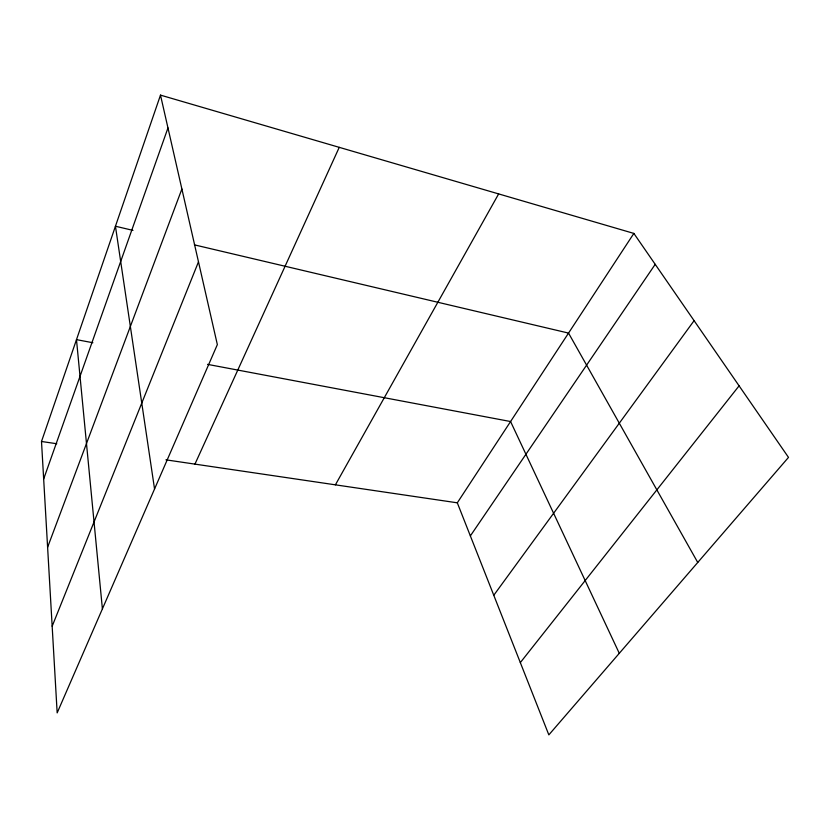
<?xml version="1.0" encoding="UTF-8"?>
<svg xmlns="http://www.w3.org/2000/svg" width="830" height="830" viewBox="0 0 830 830"><rect width="100%" height="100%" fill="white"/><g stroke="black" fill="none" stroke-linecap="round" stroke-linejoin="round"><path stroke-width="1.25" d="M160.491 95.118L217.346 344.616L57.166 712.887L41.5 441.487L160.491 95.118L633.861 233.417L788.5 457.392L548.838 734.882L457.309 502.814L633.861 233.417M43.668 478.993L167.971 127.934M47.601 547.261L181.884 189.012M52.166 626.235L198.484 261.844M194.946 464.115L339.242 147.346M335.403 484.834L498.643 193.919M470.361 535.9L655.202 264.345M493.777 595.266L694.098 320.66M520.327 662.599L739.094 385.836M41.5 441.487L56.793 443.739M165.938 459.841L457.309 502.814M92.887 342.738L76.485 339.636L102.401 608.888M207.562 364.37L510.575 421.536L619.284 653.314M132.987 230.377L115.443 226.237L154.546 488.984M194.396 244.86L568.54 333.089L697.75 562.47"/></g></svg>
